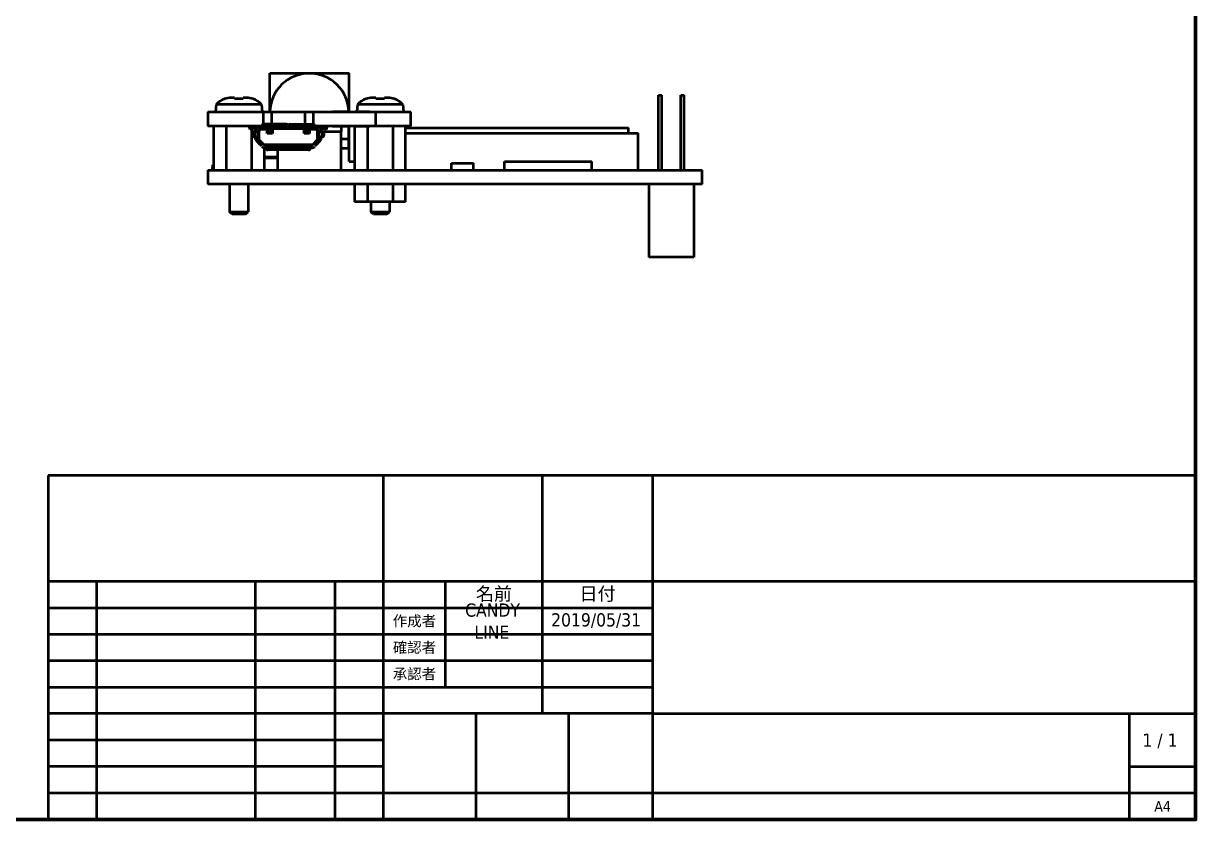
# Model space of a CAD drawing. Header units: millimetres. Extents: x 0 to 297, y 0 to 210.
# Drawn here: x 154.2 to 287, y 10 to 100.2 of the extents above; entities that cross this region are included whole.
import ezdxf
from ezdxf.enums import TextEntityAlignment as Align

# ---------------------------------------------------------------- set-up
doc = ezdxf.new("R2010")
doc.units = ezdxf.units.MM
for name, color, linetype, lineweight in [('Border (ISO)', 7, 'Continuous', 70), ('Title (ISO)', 7, 'Continuous', 50), ('Visible (ISO)', 7, 'Continuous', 50)]:
    doc.layers.add(name, color=color, linetype=linetype, lineweight=lineweight)
doc.styles.add('Note Text (JIS)', font='tahoma.ttf')
doc.styles.add('文字スタイル12', font='tahoma.ttf')
doc.styles.add('文字スタイル13', font='tahoma.ttf')
doc.styles.add('文字スタイル14', font='tahoma.ttf')
doc.styles.add('文字スタイル20', font='tahoma.ttf')

# ---------------------------------------------------------------- blocks, each defined once
blk = doc.blocks.new('図面枠 既定の図面枠')
at = {"layer": 'Border (ISO)', "flags": 128}
blk.add_lwpolyline([(10, 10), (10, 200), (287, 200), (287, 10), (10, 10)], dxfattribs=at)
blk = doc.blocks.new('表題欄 JIS')
at = {"layer": 'Title (ISO)'}
for p, q in [((230, 139), (100, 139)), ((100, 139), (100, 100)), ((138, 100), (138, 139)), ((156, 127), (156, 139)), ((168.5, 100), (168.5, 139)), ((230, 100), (230, 139)), ((100, 127), (230, 127)), ((105.5, 100), (105.5, 127)), ((123.5, 100), (123.5, 127)), ((132.5, 100), (132.5, 127)), ((145, 115), (145, 127)), ((156, 112), (156, 127)), ((100, 124), (168.5, 124)), ((100, 121), (168.5, 121)), ((168.5, 118), (100, 118)), ((100, 115), (168.5, 115)), ((138, 112), (100, 112)), ((168.5, 112), (138, 112)), ((148.5, 100), (148.5, 112)), ((159, 100), (159, 112)), ((168.5, 112), (230, 112)), ((222.5, 100), (222.5, 112)), ((138, 109), (100, 109)), ((138, 106), (100, 106)), ((222.5, 106), (230, 106)), ((230, 103), (100, 103)), ((100, 100), (230, 100))]:
    blk.add_line(p, q, dxfattribs=at)
for s, height, style, p in [('作成者', 1.2, '文字スタイル20', (141.5, 122.5)), ('確認者', 1.2, '文字スタイル20', (141.5, 119.5)), ('承認者', 1.2, '文字スタイル20', (141.5, 116.5)), ('1 / 1 ', 1.5, '文字スタイル13', (226.25, 109))]:
    blk.add_text(s, height=height, dxfattribs=dict(at, style=style)).set_placement(p, align=Align.MIDDLE_CENTER)
at = {"layer": 'Title (ISO)', "char_height": 1.4986, "attachment_point": 5, "style": 'Note Text (JIS)'}
for s, insert, width in [('\\fTahoma|b0|i0;\\H1.4986;名前', (150.5, 125.5), 10.8457), ('\\fTahoma|b0|i0;\\H1.4986;日付', (162.25, 125.5), 12.2497)]:
    blk.add_mtext(s, dxfattribs=dict(at, insert=insert, width=width))
at = {"layer": 'Title (ISO)'}
for tag, height, style, p in [('会社', 3.1, '文字スタイル12', (199.25, 133)), ('確認者', 1.5, '文字スタイル13', (150.5, 119.5)), ('確認日', 1.5, '文字スタイル13', (162.25, 119.5)), ('エンジニアリング承認者', 1.5, '文字スタイル13', (150.5, 116.5)), ('エンジニアリング_承認日', 1.5, '文字スタイル13', (162.25, 116.5)), ('部品番号', 3.1, '文字スタイル12', (195.5, 107.5))]:
    blk.add_attdef(tag, text='', height=height, dxfattribs=dict(at, style=style)).set_placement(p, align=Align.MIDDLE_CENTER)
at = {"layer": 'Title (ISO)', "style": '文字スタイル12'}
blk.add_attdef('タイトル', text='', height=3.1, dxfattribs=at).set_placement((169.5, 126), align=Align.TOP_LEFT)
at = {"layer": 'Title (ISO)'}
for tag, p, height, style in [('作成者_001', (147.24, 122.99), 1.5, '文字スタイル13'), ('作成日_001', (156.98, 121.88), 1.5, '文字スタイル13'), ('作成者_002', (148.29, 120.49), 1.5, '文字スタイル13'), ('シート_サイズ_001', (225.33, 100.9), 1.2, '文字スタイル14')]:
    blk.add_attdef(tag, p, '', height=height, dxfattribs=dict(at, style=style))

msp = doc.modelspace()

# ---------------------------------------------------------------- linework, layer by layer
at = {"layer": 'Visible (ISO)'}
for p, q in [((182.104, 94.583), (191.104, 94.583)), ((182.104, 90.183), (182.104, 94.583)), ((191.104, 90.183), (191.104, 94.583)), ((176.997, 91.663), (176.986, 91.686)), ((178.104, 91.783), (177.738, 91.783)), ((178.104, 91.663), (178.104, 91.783)), ((179.104, 91.783), (179.104, 91.663)), ((179.47, 91.783), (179.104, 91.783)), ((180.221, 91.686), (180.211, 91.663)), ((192.997, 91.663), (192.986, 91.686)), ((194.104, 91.783), (193.738, 91.783)), ((194.104, 91.663), (194.104, 91.783)), ((195.104, 91.783), (195.104, 91.663)), ((195.47, 91.783), (195.104, 91.783)), ((196.221, 91.686), (196.211, 91.663)), ((226.134, 92.083), (226.534, 92.083)), ((226.134, 83.583), (226.134, 92.083)), ((226.534, 83.583), (226.534, 92.083)), ((228.674, 92.083), (229.074, 92.083)), ((228.674, 83.583), (228.674, 92.083)), ((229.074, 83.583), (229.074, 92.083)), ((176.026, 91.013), (175.954, 90.183)), ((181.181, 91.013), (176.026, 91.013)), ((181.181, 91.013), (181.254, 90.183)), ((192.026, 91.013), (191.955, 90.193)), ((197.181, 91.013), (192.026, 91.013)), ((197.181, 91.013), (197.254, 90.183)), ((175.104, 90.183), (175.104, 88.583)), ((175.104, 90.183), (179.104, 90.183)), ((179.104, 90.183), (181.404, 90.183)), ((181.404, 88.813), (181.404, 90.183)), ((181.404, 90.183), (182.304, 90.183)), ((182.304, 90.183), (186.104, 90.183)), ((182.304, 90.183), (182.304, 88.813)), ((186.104, 90.183), (187.004, 90.183)), ((186.104, 88.813), (186.104, 90.183)), ((187.004, 90.183), (193.104, 90.183)), ((187.004, 90.183), (187.004, 88.813)), ((190.914, 90.193), (189.214, 90.193)), ((189.214, 90.183), (189.214, 90.193)), ((190.914, 90.183), (190.914, 90.193)), ((193.454, 90.193), (191.754, 90.193)), ((191.754, 90.183), (191.754, 90.193)), ((193.104, 90.183), (194.104, 90.183)), ((193.454, 90.183), (193.454, 90.193)), ((194.104, 90.183), (198.104, 90.183)), ((194.104, 88.583), (194.104, 90.183)), ((198.104, 88.583), (198.104, 90.183)), ((179.104, 88.583), (175.104, 88.583)), ((175.717, 88.583), (175.717, 83.583)), ((177.16, 88.583), (177.16, 83.583)), ((181.054, 88.583), (179.104, 88.583)), ((179.804, 88.443), (179.823, 88.479)), ((179.876, 88.203), (179.804, 88.443)), ((179.823, 88.479), (179.837, 88.505)), ((179.837, 88.505), (180.096, 88.583)), ((179.876, 88.203), (179.972, 88.232)), ((179.899, 88.472), (180.268, 88.583)), ((180.191, 88.299), (179.972, 88.232)), ((180.047, 88.583), (180.047, 88.569)), ((180.047, 88.255), (180.047, 83.583)), ((180.191, 88.299), (180.222, 88.303)), ((180.191, 87.783), (180.191, 87.533)), ((180.546, 88.303), (180.222, 88.303)), ((180.332, 87.983), (180.545, 87.983)), ((180.404, 87.783), (180.404, 87.533)), ((180.58, 87.983), (180.545, 87.983)), ((180.58, 87.983), (180.754, 87.983)), ((180.754, 87.983), (180.754, 87.333)), ((180.779, 87.184), (180.779, 87.983)), ((180.879, 87.983), (180.879, 87.055)), ((181.204, 88.583), (181.054, 88.583)), ((181.054, 88.283), (181.204, 88.283)), ((181.079, 88.283), (181.079, 88.183)), ((181.554, 88.208), (181.079, 88.183)), ((181.204, 88.453), (181.204, 88.701)), ((181.204, 88.453), (181.204, 88.386)), ((181.204, 88.283), (181.204, 88.386)), ((184.179, 88.283), (181.204, 88.283)), ((183.979, 88.813), (181.404, 88.813)), ((183.979, 88.564), (181.404, 88.564)), ((181.554, 88.283), (181.554, 88.208)), ((181.804, 87.726), (181.804, 87.983)), ((181.804, 87.726), (181.854, 87.776)), ((182.404, 87.726), (181.804, 87.726)), ((181.854, 87.776), (181.854, 87.983)), ((182.354, 87.776), (181.854, 87.776)), ((182.02, 87.883), (181.94, 88.115)), ((182.304, 87.982), (182.02, 87.883)), ((182.223, 88.213), (182.304, 87.982)), ((182.354, 88.283), (182.354, 87.776)), ((182.404, 87.726), (182.354, 87.776)), ((182.404, 88.283), (182.404, 87.726)), ((184.179, 88.453), (184.179, 88.701)), ((184.229, 88.583), (184.179, 88.583)), ((184.179, 88.386), (184.179, 88.453)), ((184.179, 88.386), (184.179, 88.283)), ((184.229, 88.283), (184.179, 88.283)), ((184.229, 88.701), (184.229, 88.453)), ((184.229, 88.453), (184.229, 88.386)), ((184.229, 88.283), (184.229, 88.386)), ((187.204, 88.283), (184.229, 88.283)), ((184.429, 88.813), (187.004, 88.813)), ((184.429, 88.564), (187.004, 88.564)), ((186.004, 87.726), (186.004, 88.283)), ((186.004, 87.726), (186.054, 87.776)), ((186.604, 87.726), (186.004, 87.726)), ((186.054, 87.776), (186.054, 88.283)), ((186.554, 87.776), (186.054, 87.776)), ((186.104, 87.982), (186.184, 88.213)), ((186.387, 87.883), (186.104, 87.982)), ((186.468, 88.115), (186.387, 87.883)), ((186.554, 87.983), (186.554, 87.776)), ((186.604, 87.726), (186.554, 87.776)), ((186.604, 87.983), (186.604, 87.726)), ((186.854, 88.283), (186.854, 88.208)), ((187.329, 88.183), (186.854, 88.208)), ((187.204, 88.453), (187.204, 88.701)), ((187.354, 88.583), (187.204, 88.583)), ((187.204, 88.453), (187.204, 88.386)), ((187.204, 88.283), (187.204, 88.386)), ((187.204, 88.283), (187.354, 88.283)), ((187.329, 88.283), (187.329, 88.183)), ((193.104, 88.583), (187.354, 88.583)), ((187.529, 87.055), (187.529, 87.983)), ((187.629, 87.983), (187.654, 87.983)), ((187.629, 87.983), (187.629, 87.184)), ((187.654, 87.983), (187.828, 87.983)), ((187.654, 87.333), (187.654, 87.983)), ((187.863, 87.983), (187.828, 87.983)), ((187.861, 88.303), (188.186, 88.303)), ((187.863, 87.983), (188.076, 87.983)), ((188.004, 87.783), (188.004, 87.533)), ((188.076, 87.983), (190.204, 87.983)), ((188.508, 88.472), (188.139, 88.583)), ((188.216, 88.299), (188.186, 88.303)), ((188.216, 88.299), (188.436, 88.232)), ((188.217, 87.783), (188.217, 87.533)), ((188.57, 88.505), (188.312, 88.583)), ((188.531, 88.203), (188.436, 88.232)), ((188.531, 88.203), (188.604, 88.443)), ((188.584, 88.479), (188.57, 88.505)), ((188.604, 88.443), (188.584, 88.479)), ((189.214, 88.583), (189.214, 88.573)), ((189.214, 88.573), (190.914, 88.573)), ((190.204, 88.573), (190.204, 87.983)), ((190.204, 83.583), (190.204, 87.983)), ((190.914, 88.583), (190.914, 88.573)), ((191.05, 87.083), (191.05, 88.583)), ((191.104, 86.083), (191.104, 88.583)), ((191.717, 88.583), (191.717, 83.583)), ((191.754, 88.583), (191.754, 88.573)), ((191.754, 88.573), (193.454, 88.573)), ((194.104, 88.583), (193.104, 88.583)), ((193.16, 88.573), (193.16, 83.583)), ((193.454, 88.583), (193.454, 88.573)), ((198.104, 88.583), (194.104, 88.583)), ((196.047, 88.583), (196.047, 83.583)), ((197.491, 83.583), (197.491, 88.583)), ((197.491, 88.383), (222.754, 88.383)), ((197.491, 87.783), (223.854, 87.783)), ((222.754, 87.783), (222.754, 88.383)), ((223.854, 83.583), (223.854, 87.783)), ((180.545, 87.333), (180.332, 87.333)), ((180.454, 87.304), (180.454, 87.333)), ((180.545, 87.333), (180.58, 87.333)), ((180.754, 87.333), (180.58, 87.333)), ((181.199, 86.288), (180.621, 86.888)), ((180.754, 87.333), (180.754, 87.304)), ((180.836, 87.095), (181.417, 86.497)), ((180.879, 87.055), (180.838, 87.097)), ((180.879, 87.055), (181.414, 86.503)), ((180.891, 87.042), (180.89, 87.041)), ((181.414, 86.503), (181.413, 86.503)), ((181.414, 86.503), (186.993, 86.503)), ((181.414, 86.503), (181.415, 86.499)), ((181.631, 86.403), (181.704, 86.403)), ((181.704, 86.403), (186.704, 86.403)), ((181.704, 86.301), (181.704, 86.403)), ((186.704, 86.403), (186.704, 86.301)), ((186.704, 86.403), (186.776, 86.403)), ((186.991, 86.497), (187.571, 87.095)), ((186.993, 86.503), (186.993, 86.499)), ((186.994, 86.503), (186.993, 86.503)), ((186.994, 86.503), (187.529, 87.055)), ((187.786, 86.888), (187.209, 86.288)), ((187.517, 87.041), (187.517, 87.042)), ((187.57, 87.097), (187.529, 87.055)), ((187.828, 87.333), (187.654, 87.333)), ((187.654, 87.304), (187.654, 87.333)), ((187.828, 87.333), (187.863, 87.333)), ((188.076, 87.333), (187.863, 87.333)), ((187.954, 87.333), (187.954, 87.304)), ((191.05, 87.083), (190.204, 87.083)), ((191.05, 86.083), (191.05, 87.083)), ((181.491, 83.583), (181.491, 86.12)), ((181.491, 85.083), (183.004, 85.083)), ((181.704, 86.103), (181.631, 86.103)), ((181.704, 86.301), (181.704, 86.234)), ((181.704, 85.986), (181.704, 86.234)), ((186.504, 86.123), (181.904, 86.123)), ((186.504, 85.874), (181.904, 85.874)), ((183.004, 83.583), (183.004, 85.874)), ((186.704, 86.234), (186.704, 86.301)), ((186.704, 86.234), (186.704, 85.986)), ((186.776, 86.103), (186.704, 86.103)), ((190.204, 86.083), (191.104, 86.083)), ((191.104, 84.583), (191.104, 86.083)), ((175.604, 83.883), (175.717, 83.883)), ((175.604, 83.583), (175.604, 83.883)), ((175.654, 84.183), (175.717, 84.183)), ((175.654, 83.883), (175.654, 84.183)), ((181.491, 84.983), (183.004, 84.983)), ((191.104, 84.583), (191.717, 84.583)), ((202.704, 84.383), (205.204, 84.383)), ((202.704, 83.583), (202.704, 84.383)), ((205.204, 83.583), (205.204, 84.383)), ((208.704, 84.583), (218.604, 84.583)), ((208.704, 83.583), (208.704, 84.583)), ((218.604, 83.583), (218.604, 84.583)), ((175.104, 83.583), (179.104, 83.583)), ((175.104, 83.583), (175.104, 81.983)), ((179.104, 83.583), (227.104, 83.583)), ((227.104, 83.583), (231.104, 83.583)), ((231.104, 81.983), (231.104, 83.583)), ((179.104, 81.983), (175.104, 81.983)), ((177.547, 81.983), (177.547, 78.883)), ((227.104, 81.983), (179.104, 81.983)), ((179.66, 81.983), (179.66, 78.883)), ((191.717, 81.983), (191.717, 79.983)), ((193.16, 81.983), (193.16, 79.983)), ((196.047, 81.983), (196.047, 79.983)), ((197.491, 79.983), (197.491, 81.983)), ((225.064, 81.983), (225.064, 73.733)), ((231.104, 81.983), (227.104, 81.983)), ((230.144, 81.983), (230.144, 73.733)), ((193.16, 79.983), (191.717, 79.983)), ((196.047, 79.983), (193.16, 79.983)), ((193.547, 79.983), (193.547, 78.883)), ((195.66, 79.983), (195.66, 78.883)), ((197.491, 79.983), (196.047, 79.983)), ((177.547, 78.883), (179.66, 78.883)), ((177.847, 78.583), (177.547, 78.883)), ((179.36, 78.583), (177.847, 78.583)), ((179.36, 78.583), (179.66, 78.883)), ((193.547, 78.883), (195.66, 78.883)), ((193.847, 78.583), (193.547, 78.883)), ((195.36, 78.583), (193.847, 78.583)), ((195.36, 78.583), (195.66, 78.883)), ((230.144, 73.733), (225.064, 73.733))]:
    msp.add_line(p, q, dxfattribs=at)
for centre, radius, start, end in [((186.577, 90.083), 4.473, 1.281, 178.719), ((177.604, 89.783), 2, 107.98084, 142.06541), ((179.604, 89.783), 2, 37.93459, 72.01916), ((193.604, 89.783), 2, 107.98084, 142.06541), ((195.604, 89.783), 2, 37.93459, 72.01916), ((179.87, 88.567), 0.1, 241.86154, 286.86154), ((181.054, 87.983), 0.6, 90, 180), ((181.054, 87.983), 0.3, 90, 180), ((181.078, 87.984), 0.2, 89.88346, 180.11727), ((181.704, 88.033), 0.25, 19.10305, 90), ((181.704, 88.033), 0.55, 19.10305, 27.03569), ((186.704, 88.033), 0.55, 152.96431, 160.89695), ((186.704, 88.033), 0.25, 90, 160.89695), ((187.329, 87.983), 0.3, 359.99985, 90.00038), ((187.329, 87.984), 0.2, 359.88159, 90.11767), ((187.354, 87.983), 0.6, 0, 89.99999), ((187.354, 87.983), 0.3, 0, 89.99998), ((188.537, 88.567), 0.1, 253.13846, 298.13846), ((181.054, 87.304), 0.6, 180, 223.8767), ((181.054, 87.633), 0.3, 180.00001, 203.55643), ((181.054, 87.304), 0.3, 180, 223.88192), ((187.354, 87.304), 0.3, 316.11808, 0), ((187.354, 87.633), 0.3, 336.44354, 0), ((187.354, 87.304), 0.6, 316.1233, 0), ((181.631, 86.703), 0.6, 223.8767, 270), ((186.776, 86.703), 0.6, 270, 316.1233)]:
    msp.add_arc(centre, radius, start, end, dxfattribs=at)
for centre, major_axis, ratio, start_param, end_param in [((180.332, 87.783), (0, 0.2), 0.704142, 0, 1.5707963), ((180.545, 87.783), (0, 0.2), 0.704142, 0, 1.5707963), ((181.404, 88.701), (-0.2, 0), 0.5591929, 4.712389, 6.2831853), ((181.404, 88.453), (-0.2, 0), 0.5591929, 4.712389, 6.2831853), ((183.979, 88.701), (0.2, 0), 0.5591929, 0, 1.5707963), ((183.979, 88.453), (0.2, 0), 0.5591929, 0, 1.5707963), ((184.429, 88.701), (-0.2, 0), 0.5591929, 4.712389, 6.2831853), ((184.429, 88.453), (-0.2, 0), 0.5591929, 4.712389, 6.2831853), ((187.004, 88.701), (0.2, 0), 0.5591929, 0, 1.5707963), ((187.004, 88.453), (0.2, 0), 0.5591929, 0, 1.5707963), ((187.863, 87.783), (0, 0.2), 0.704142, 4.712389, 6.2831853), ((188.076, 87.783), (0, 0.2), 0.704142, 4.712389, 6.2831853), ((180.332, 87.533), (0, -0.2), 0.704142, 4.712389, 6.2831853), ((180.545, 87.533), (0, -0.2), 0.704142, 4.712389, 6.2831853), ((180.786, 87.149), (-0.104, 0.108), 0.0006839, 2.0849792, 3.1415897), ((180.786, 87.149), (0.104, -0.108), 0.0006839, 6.2831824, 7.3400271), ((187.621, 87.149), (-0.104, -0.108), 0.0006839, 5.2263435, 6.2831883), ((187.622, 87.149), (0.104, 0.108), 0.0006839, 3.1415956, 4.1982061), ((187.863, 87.533), (0, -0.2), 0.704142, 0, 1.5707963), ((188.076, 87.533), (0, -0.2), 0.704142, 0, 1.5707963), ((181.904, 86.234), (-0.2, 0), 0.5591929, 0, 1.5707963), ((181.904, 85.986), (-0.2, 0), 0.5591929, 0, 1.5707963), ((186.504, 86.234), (0.2, 0), 0.5591929, 4.712389, 6.2831853), ((186.504, 85.986), (0.2, 0), 0.5591929, 4.712389, 6.2831853)]:
    msp.add_ellipse(centre, major_axis=major_axis, ratio=ratio, start_param=start_param, end_param=end_param, dxfattribs=at)
for points in [[(177.738, 91.783), (177.502, 91.783), (177.229, 91.744), (176.997, 91.663)], [(180.211, 91.663), (179.979, 91.744), (179.705, 91.783), (179.47, 91.783)], [(193.738, 91.783), (193.502, 91.783), (193.229, 91.744), (192.997, 91.663)], [(196.211, 91.663), (195.979, 91.744), (195.705, 91.783), (195.47, 91.783)]]:
    msp.add_open_spline(points, degree=3, dxfattribs=at)
for points, knots in [([(179.104, 91.663), (178.933, 91.679), (178.763, 91.686), (178.444, 91.686), (178.275, 91.679), (178.104, 91.663)], [0.732729394, 0.732729394, 0.732729394, 0.732729394, 0.780598775, 0.780598775, 0.828468156, 0.828468156, 0.828468156, 0.828468156]), ([(195.104, 91.663), (194.933, 91.679), (194.763, 91.686), (194.444, 91.686), (194.275, 91.679), (194.104, 91.663)], [0.732729394, 0.732729394, 0.732729394, 0.732729394, 0.780598775, 0.780598775, 0.828468156, 0.828468156, 0.828468156, 0.828468156]), ([(181.079, 88.283), (181.079, 88.283), (181.078, 88.283), (181.041, 88.283), (181.001, 88.276), (180.927, 88.245), (180.893, 88.222), (180.84, 88.169), (180.817, 88.135), (180.786, 88.062), (180.779, 88.021), (180.779, 87.984), (180.779, 87.984), (180.779, 87.983)], [-0.135648376, -0.135648376, -0.135648376, -0.135648376, -0.135607334, -0.135607334, -0.124327239, -0.124327239, -0.113047144, -0.113047144, -0.101767049, -0.101767049, -0.090486955, -0.090486955, -0.090446093, -0.090446093, -0.090446093, -0.090446093]), ([(181.554, 88.283), (181.634, 88.283), (181.713, 88.249), (181.766, 88.196), (181.794, 88.167), (181.816, 88.134), (181.831, 88.098), (181.846, 88.061), (181.854, 88.022), (181.854, 87.983)], [0, 0, 0, 0, 0.483574, 0.483574, 0.483574, 0.7405614, 0.7405614, 0.7405614, 1, 1, 1, 1]), ([(181.804, 87.983), (181.804, 88.016), (181.788, 88.08), (181.707, 88.179), (181.614, 88.208), (181.554, 88.208)], [0, 0, 0, 0, 0.2594386, 0.516426, 1, 1, 1, 1]), ([(186.554, 87.983), (186.554, 88.022), (186.561, 88.061), (186.576, 88.098), (186.591, 88.134), (186.613, 88.167), (186.642, 88.196), (186.695, 88.249), (186.773, 88.283), (186.854, 88.283)], [0, 0, 0, 0, 0.2594262, 0.2594262, 0.2594262, 0.5164135, 0.5164135, 0.5164135, 1, 1, 1, 1]), ([(186.854, 88.208), (186.793, 88.209), (186.7, 88.179), (186.619, 88.081), (186.604, 88.016), (186.604, 87.983)], [0, 0, 0, 0, 0.4835865, 0.7405738, 1, 1, 1, 1]), ([(181.016, 86.478), (180.982, 86.499), (180.952, 86.524), (180.894, 86.581), (180.866, 86.617), (180.844, 86.657)], [0.101760354, 0.101760354, 0.101760354, 0.101760354, 0.112966898, 0.112966898, 0.12603074, 0.12603074, 0.12603074, 0.12603074]), ([(181.525, 86.424), (181.52, 86.426), (181.516, 86.428), (181.493, 86.438), (181.475, 86.449), (181.442, 86.474), (181.427, 86.488), (181.414, 86.503)], [0.010913145, 0.010913145, 0.010913145, 0.010913145, 0.012298664, 0.012298664, 0.018526725, 0.018526725, 0.024597634, 0.024597634, 0.024597634, 0.024597634]), ([(181.415, 86.496), (181.429, 86.481), (181.444, 86.468), (181.478, 86.446), (181.496, 86.436), (181.533, 86.42), (181.552, 86.414), (181.592, 86.406), (181.612, 86.403), (181.631, 86.403)], [0, 0, 0, 0, 0.005956292, 0.005956292, 0.012030107, 0.012030107, 0.018103922, 0.018103922, 0.024060214, 0.024060214, 0.024060214, 0.024060214]), ([(186.776, 86.403), (186.796, 86.403), (186.816, 86.406), (186.855, 86.414), (186.875, 86.42), (186.912, 86.436), (186.93, 86.446), (186.963, 86.468), (186.979, 86.481), (186.992, 86.496)], [0, 0, 0, 0, 0.005956292, 0.005956292, 0.012030107, 0.012030107, 0.018103923, 0.018103923, 0.024060214, 0.024060214, 0.024060214, 0.024060214]), ([(186.993, 86.503), (186.98, 86.488), (186.965, 86.474), (186.933, 86.449), (186.914, 86.438), (186.891, 86.428), (186.887, 86.426), (186.883, 86.424)], [0, 0, 0, 0, 0.006074877, 0.006074877, 0.012305062, 0.012305062, 0.013689088, 0.013689088, 0.013689088, 0.013689088]), ([(187.564, 86.657), (187.541, 86.617), (187.513, 86.581), (187.456, 86.524), (187.425, 86.499), (187.392, 86.478)], [0.024531683, 0.024531683, 0.024531683, 0.024531683, 0.03759485, 0.03759485, 0.048800856, 0.048800856, 0.048800856, 0.048800856])]:
    msp.add_open_spline(points, degree=3, knots=knots, dxfattribs=at)

# ---------------------------------------------------------------- block references
msp.add_blockref('図面枠 既定の図面枠', (0, 0))
msp.add_blockref('表題欄 JIS', (57, -90)).add_auto_attribs({'作成日_001': '2019/05/31', '作成者_001': 'CANDY', 'シート_サイズ_001': 'A4', '作成者_002': 'LINE'})

doc.saveas('drawing.dxf')
